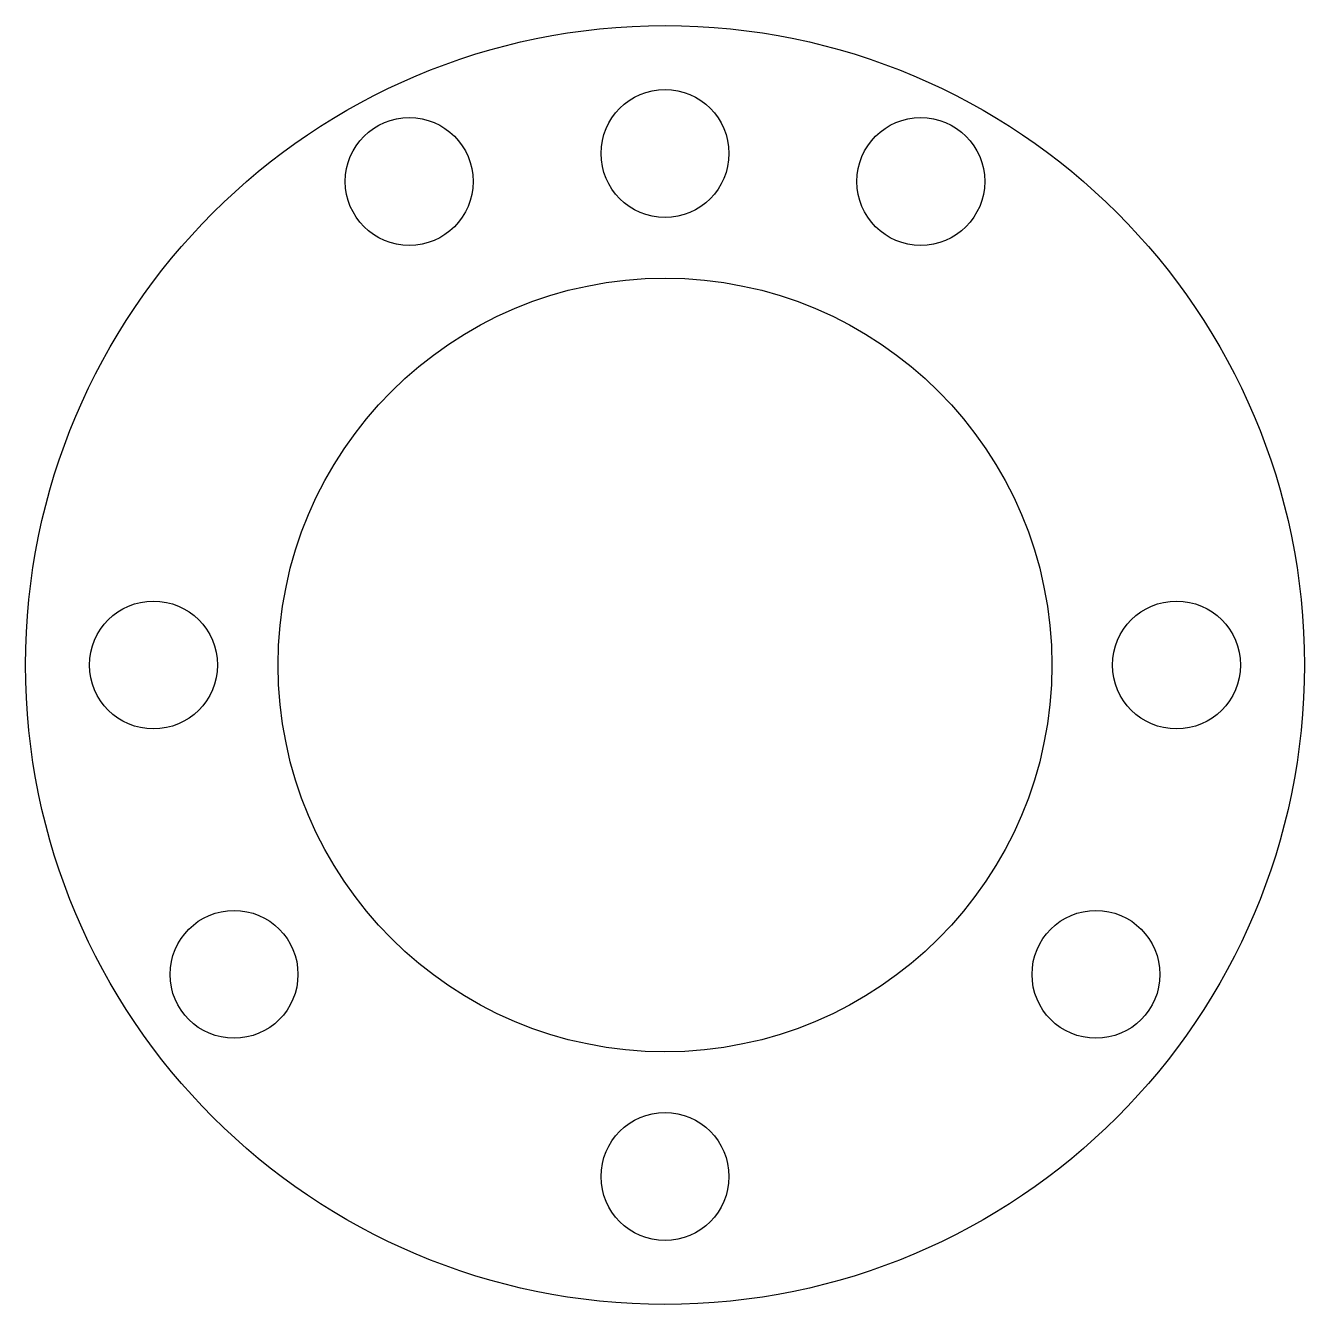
# Model space of a CAD drawing. Header units: millimetres. Extents: x -50 to 50, y -48 to 52.
import ezdxf

# ---------------------------------------------------------------- set-up
doc = ezdxf.new("R2010")
doc.units = ezdxf.units.MM

msp = doc.modelspace()

# ---------------------------------------------------------------- linework, layer by layer
at = {"color": 7, "linetype": 'Continuous', "lineweight": 25}
for centre, radius in [((0, 2.5), 50), ((0, 42.5), 5), ((-20, 40.31), 5), ((20, 40.31), 5), ((0, 2.5), 30.25), ((-40, 2.5), 5), ((40, 2.5), 5), ((-33.7, -21.69), 5), ((33.7, -21.69), 5), ((0, -37.5), 5)]:
    msp.add_circle(centre, radius, dxfattribs=at)

doc.saveas('drawing.dxf')
